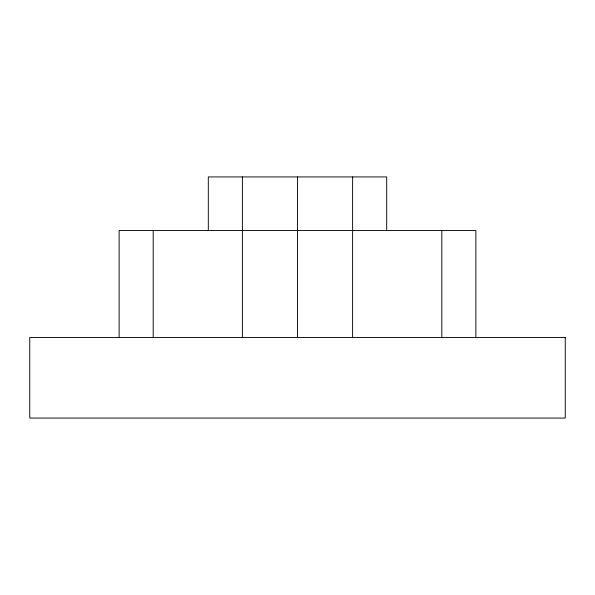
<?xml version="1.0" encoding="UTF-8"?>
<svg xmlns="http://www.w3.org/2000/svg" width="595" height="595" viewBox="0 0 595 595"><rect width="100%" height="100%" fill="white"/><g stroke="black" fill="none" stroke-linecap="round" stroke-linejoin="round"><path stroke-width="0.89" d="M475.874 337.692L475.874 230.518L119.126 230.518L119.126 337.692M441.81 230.518L441.81 337.692M386.69 230.518L386.69 176.931L208.309 176.931L208.309 230.518M352.619 176.931L352.619 337.692M297.5 176.931L297.5 337.692M242.381 176.931L242.381 337.692M153.19 230.518L153.19 337.692M565.25 337.484L29.75 337.484L29.75 418.069L565.25 418.069L565.25 337.484"/></g></svg>
